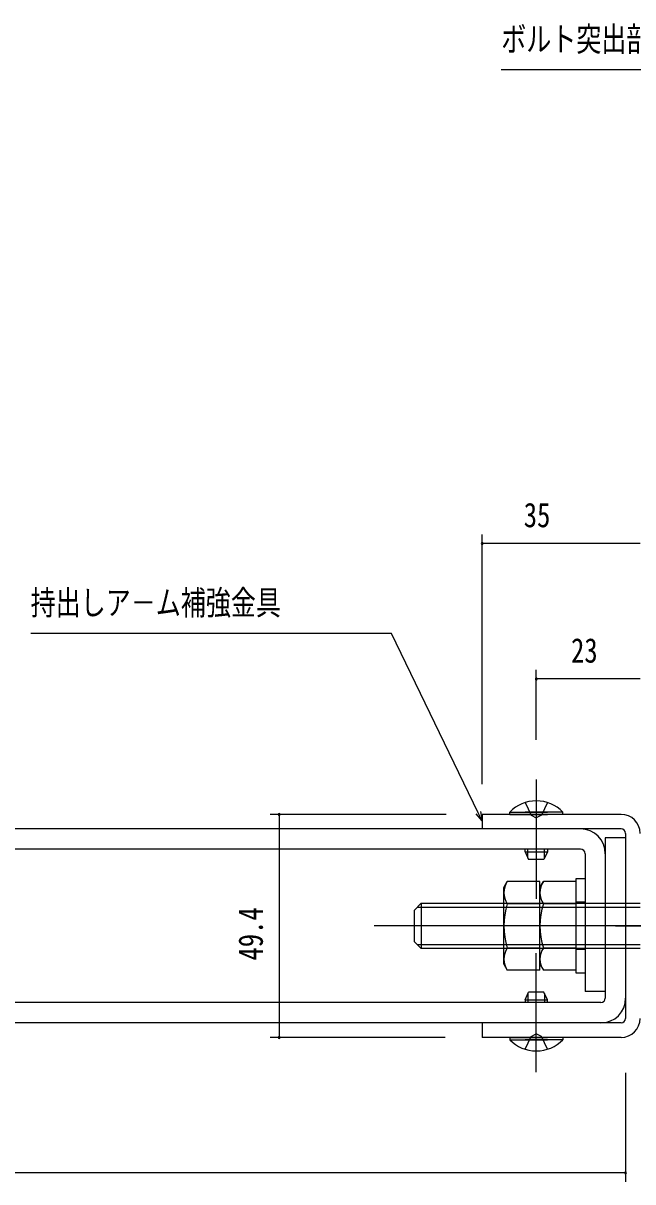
# Model space of a CAD drawing. Units: millimetres, scale not verified. Extents: x -693 to 693, y -1120 to 1122.
# Drawn here: x 91.3 to 226.5, y -914.4 to -657.7 of the extents above; entities that cross this region are included whole.
import ezdxf
from ezdxf.enums import TextEntityAlignment as Align

# ---------------------------------------------------------------- set-up
doc = ezdxf.new("R2010")
doc.units = ezdxf.units.MM
doc.header["$LTSCALE"] = 4
doc.layers.add('0-2_YKK_13', color=4, linetype='Continuous')
doc.layers.add('0-3_YKK_D', color=6, linetype='Continuous')
doc.styles.add('ＭＳ ゴシック', font='')
doc.styles.get('ＭＳ ゴシック').set_extended_font_data('MS Gothic')

msp = doc.modelspace()

# ---------------------------------------------------------------- linework, layer by layer
at = {"layer": '0-2_YKK_13'}
for p, q in [((205.1, -825.258), (205.1, -851.651)), ((223.9, -832.965), (193.1, -832.965)), ((193.1, -832.965), (193.1, -836.165)), ((199.2, -832.457), (207.6, -832.457)), ((199.2, -832.965), (199.2, -832.457)), ((199.2, -832.965), (207.6, -832.965)), ((211, -832.457), (202.6, -832.457)), ((211, -832.965), (202.6, -832.965)), ((211, -832.965), (211, -832.457)), ((214.9, -836.165), (-75.1, -836.165)), ((223.9, -836.165), (193.1, -836.165)), ((224.9, -838.165), (220.4, -838.165)), ((220.4, -838.165), (220.4, -873.665)), ((224.9, -837.165), (224.9, -878.165)), ((224.9, -838.165), (224.9, -873.665)), ((214.9, -840.665), (-75.1, -840.665)), ((202.6, -841.265), (202.6, -840.665)), ((202.6, -841.265), (207.6, -841.265)), ((202.6, -841.265), (203.4, -842.965)), ((203.254, -842.656), (203.254, -840.665)), ((207.6, -841.265), (206.8, -842.965)), ((206.946, -842.656), (206.946, -840.665)), ((207.6, -840.665), (207.6, -841.265)), ((215.9, -841.665), (215.9, -872.165)), ((220.4, -841.665), (220.4, -872.165)), ((206.8, -842.965), (203.4, -842.965)), ((197.9, -849.165), (198.659, -847.85)), ((197.9, -866.165), (197.9, -849.165)), ((205.9, -847.85), (198.659, -847.85)), ((205.9, -849.165), (206.659, -847.85)), ((205.9, -867.48), (205.9, -847.85)), ((205.9, -866.165), (205.9, -849.165)), ((213.9, -847.85), (206.659, -847.85)), ((213.9, -847.165), (215.9, -847.165)), ((213.9, -868.165), (213.9, -847.165)), ((213.9, -867.48), (213.9, -847.85)), ((215.9, -847.165), (215.9, -868.165)), ((179.604, -852.665), (178.104, -854.165)), ((178.104, -857.614), (178.104, -854.165)), ((178.758, -853.511), (197.9, -853.511)), ((179.604, -852.665), (197.9, -852.665)), ((179.604, -852.665), (179.604, -857.524)), ((197.9, -852.665), (215.9, -852.665)), ((197.9, -853.511), (215.9, -853.511)), ((205.9, -852.758), (198.659, -852.758)), ((213.9, -852.758), (206.659, -852.758)), ((215.9, -852.415), (213.9, -852.415)), ((215.9, -852.665), (228.104, -852.665)), ((215.9, -853.511), (228.104, -853.511)), ((279.454, -857.665), (169.132, -857.665)), ((178.104, -861.165), (178.104, -857.614)), ((179.604, -857.524), (179.604, -862.665)), ((210.9, -857.665), (192.9, -857.665)), ((218.9, -857.665), (200.9, -857.665)), ((222.679, -857.665), (238.187, -857.665)), ((178.104, -861.165), (179.604, -862.665)), ((178.758, -861.82), (197.9, -861.82)), ((197.9, -861.82), (215.9, -861.82)), ((215.9, -861.82), (228.104, -861.82)), ((197.9, -862.665), (179.604, -862.665)), ((215.9, -862.665), (197.9, -862.665)), ((205.9, -862.573), (198.659, -862.573)), ((205.1, -890.073), (205.1, -863.68)), ((213.9, -862.573), (206.659, -862.573)), ((215.9, -862.915), (213.9, -862.915)), ((228.104, -862.665), (215.9, -862.665)), ((197.9, -866.165), (198.659, -867.48)), ((205.9, -867.48), (198.659, -867.48)), ((205.9, -866.165), (206.659, -867.48)), ((213.9, -867.48), (206.659, -867.48)), ((215.9, -868.165), (213.9, -868.165)), ((202.6, -874.065), (203.4, -872.365)), ((203.254, -872.675), (203.254, -874.665)), ((206.8, -872.365), (203.4, -872.365)), ((207.6, -874.065), (206.8, -872.365)), ((206.946, -872.675), (206.946, -874.665)), ((220.4, -872.165), (215.9, -872.165)), ((219.4, -874.665), (-75.1, -874.665)), ((202.6, -874.065), (202.6, -874.665)), ((202.6, -874.065), (207.6, -874.065)), ((207.6, -874.665), (207.6, -874.065)), ((219.4, -879.165), (-75.1, -879.165)), ((193.1, -879.165), (193.1, -882.365)), ((223.9, -879.165), (193.1, -879.165)), ((223.9, -882.365), (193.1, -882.365)), ((199.2, -882.365), (207.6, -882.365)), ((199.2, -882.365), (199.2, -882.874)), ((199.2, -882.874), (207.6, -882.874)), ((202.6, -884.977), (203.955, -882.199)), ((211, -882.365), (202.6, -882.365)), ((211, -882.874), (202.6, -882.874)), ((203.955, -882.199), (205.1, -881.59)), ((206.245, -882.199), (205.1, -881.59)), ((207.6, -884.977), (206.245, -882.199)), ((211, -882.365), (211, -882.874))]:
    msp.add_line(p, q, dxfattribs=at)
for points in [[(202.6, -830.354), (203.955, -833.132), (205.1, -833.741)], [(207.6, -830.354), (206.245, -833.132), (205.1, -833.741)]]:
    msp.add_lwpolyline(points, dxfattribs=at)
for centre, radius, start, end in [((205.1, -838.198), 8.232, 44.2189, 135.7811), ((223.9, -837.165), 4.2, 0, 90), ((214.9, -841.665), 5.5, 0, 90), ((223.9, -837.165), 1, 0, 90), ((214.9, -841.665), 1, 0, 90), ((202.245, -850.304), 4.345, 145.61575, 214.38425), ((210.245, -850.304), 4.345, 145.61575, 214.38425), ((214.141, -857.665), 16.241, 162.41205, 197.58795), ((222.141, -857.665), 16.241, 162.41205, 197.58795), ((202.245, -865.027), 4.345, 145.61575, 214.38425), ((210.245, -865.027), 4.345, 145.61575, 214.38425), ((219.4, -873.665), 1, 270, 0), ((219.4, -873.665), 5.5, 270, 0), ((223.9, -878.165), 4.2, 270, 0), ((223.9, -878.165), 1, 270, 0), ((205.1, -877.133), 8.232, 224.2189, 315.7811)]:
    msp.add_arc(centre, radius, start, end, dxfattribs=at)
at = {"layer": '0-3_YKK_D'}
for p, q in [((277.335, -668.016), (197.335, -668.016)), ((193.1, -826.229), (193.1, -770.965)), ((228.1, -772.965), (193.1, -772.965)), ((173.012, -792.882), (93.012, -792.882)), ((192.229, -832.586), (173.012, -792.882)), ((205.1, -816.445), (205.1, -800.965)), ((228.1, -802.965), (205.1, -802.965)), ((185.143, -832.965), (146.104, -832.965)), ((148.104, -832.965), (148.104, -882.365)), ((193.1, -834.387), (191.746, -832.82)), ((193.1, -834.387), (192.229, -832.586)), ((192.711, -832.353), (193.1, -834.387)), ((184.913, -882.365), (146.104, -882.365)), ((224.9, -890.192), (224.9, -914.365)), ((224.9, -912.365), (-75.1, -912.365))]:
    msp.add_line(p, q, dxfattribs=at)
for centre, start, end in [((193.1, -772.965), 0, 180), ((193.1, -772.965), 180, 0), ((205.1, -802.965), 0, 180), ((205.1, -802.965), 180, 0), ((148.104, -832.965), 90, 270), ((148.104, -832.965), 270, 90), ((148.104, -882.365), 90, 270), ((148.104, -882.365), 270, 90), ((224.9, -912.365), 0, 180), ((224.9, -912.365), 180, 0)]:
    msp.add_arc(centre, 0.212, start, end, dxfattribs=at)

# ---------------------------------------------------------------- texts
at = {"layer": '0-3_YKK_D', "style": 'ＭＳ ゴシック'}
for s, width, p in [('ボルト突出部切断の事', 0.75, (197.335, -665.516)), ('35', 0.8, (202.316, -770.965)), ('持出しア－ム補強金具', 0.75, (93.012, -790.382)), ('23', 0.8, (212.801, -800.965))]:
    msp.add_text(s, height=5.422, dxfattribs=dict(at, width=width)).set_placement(p, align=Align.BOTTOM_LEFT)
at = {"layer": '0-3_YKK_D', "style": 'ＭＳ ゴシック', "width": 0.8}
msp.add_text('49.4', height=5.422, rotation=90, dxfattribs=at).set_placement((146.104, -865.338), align=Align.BOTTOM_LEFT)

doc.saveas('drawing.dxf')
